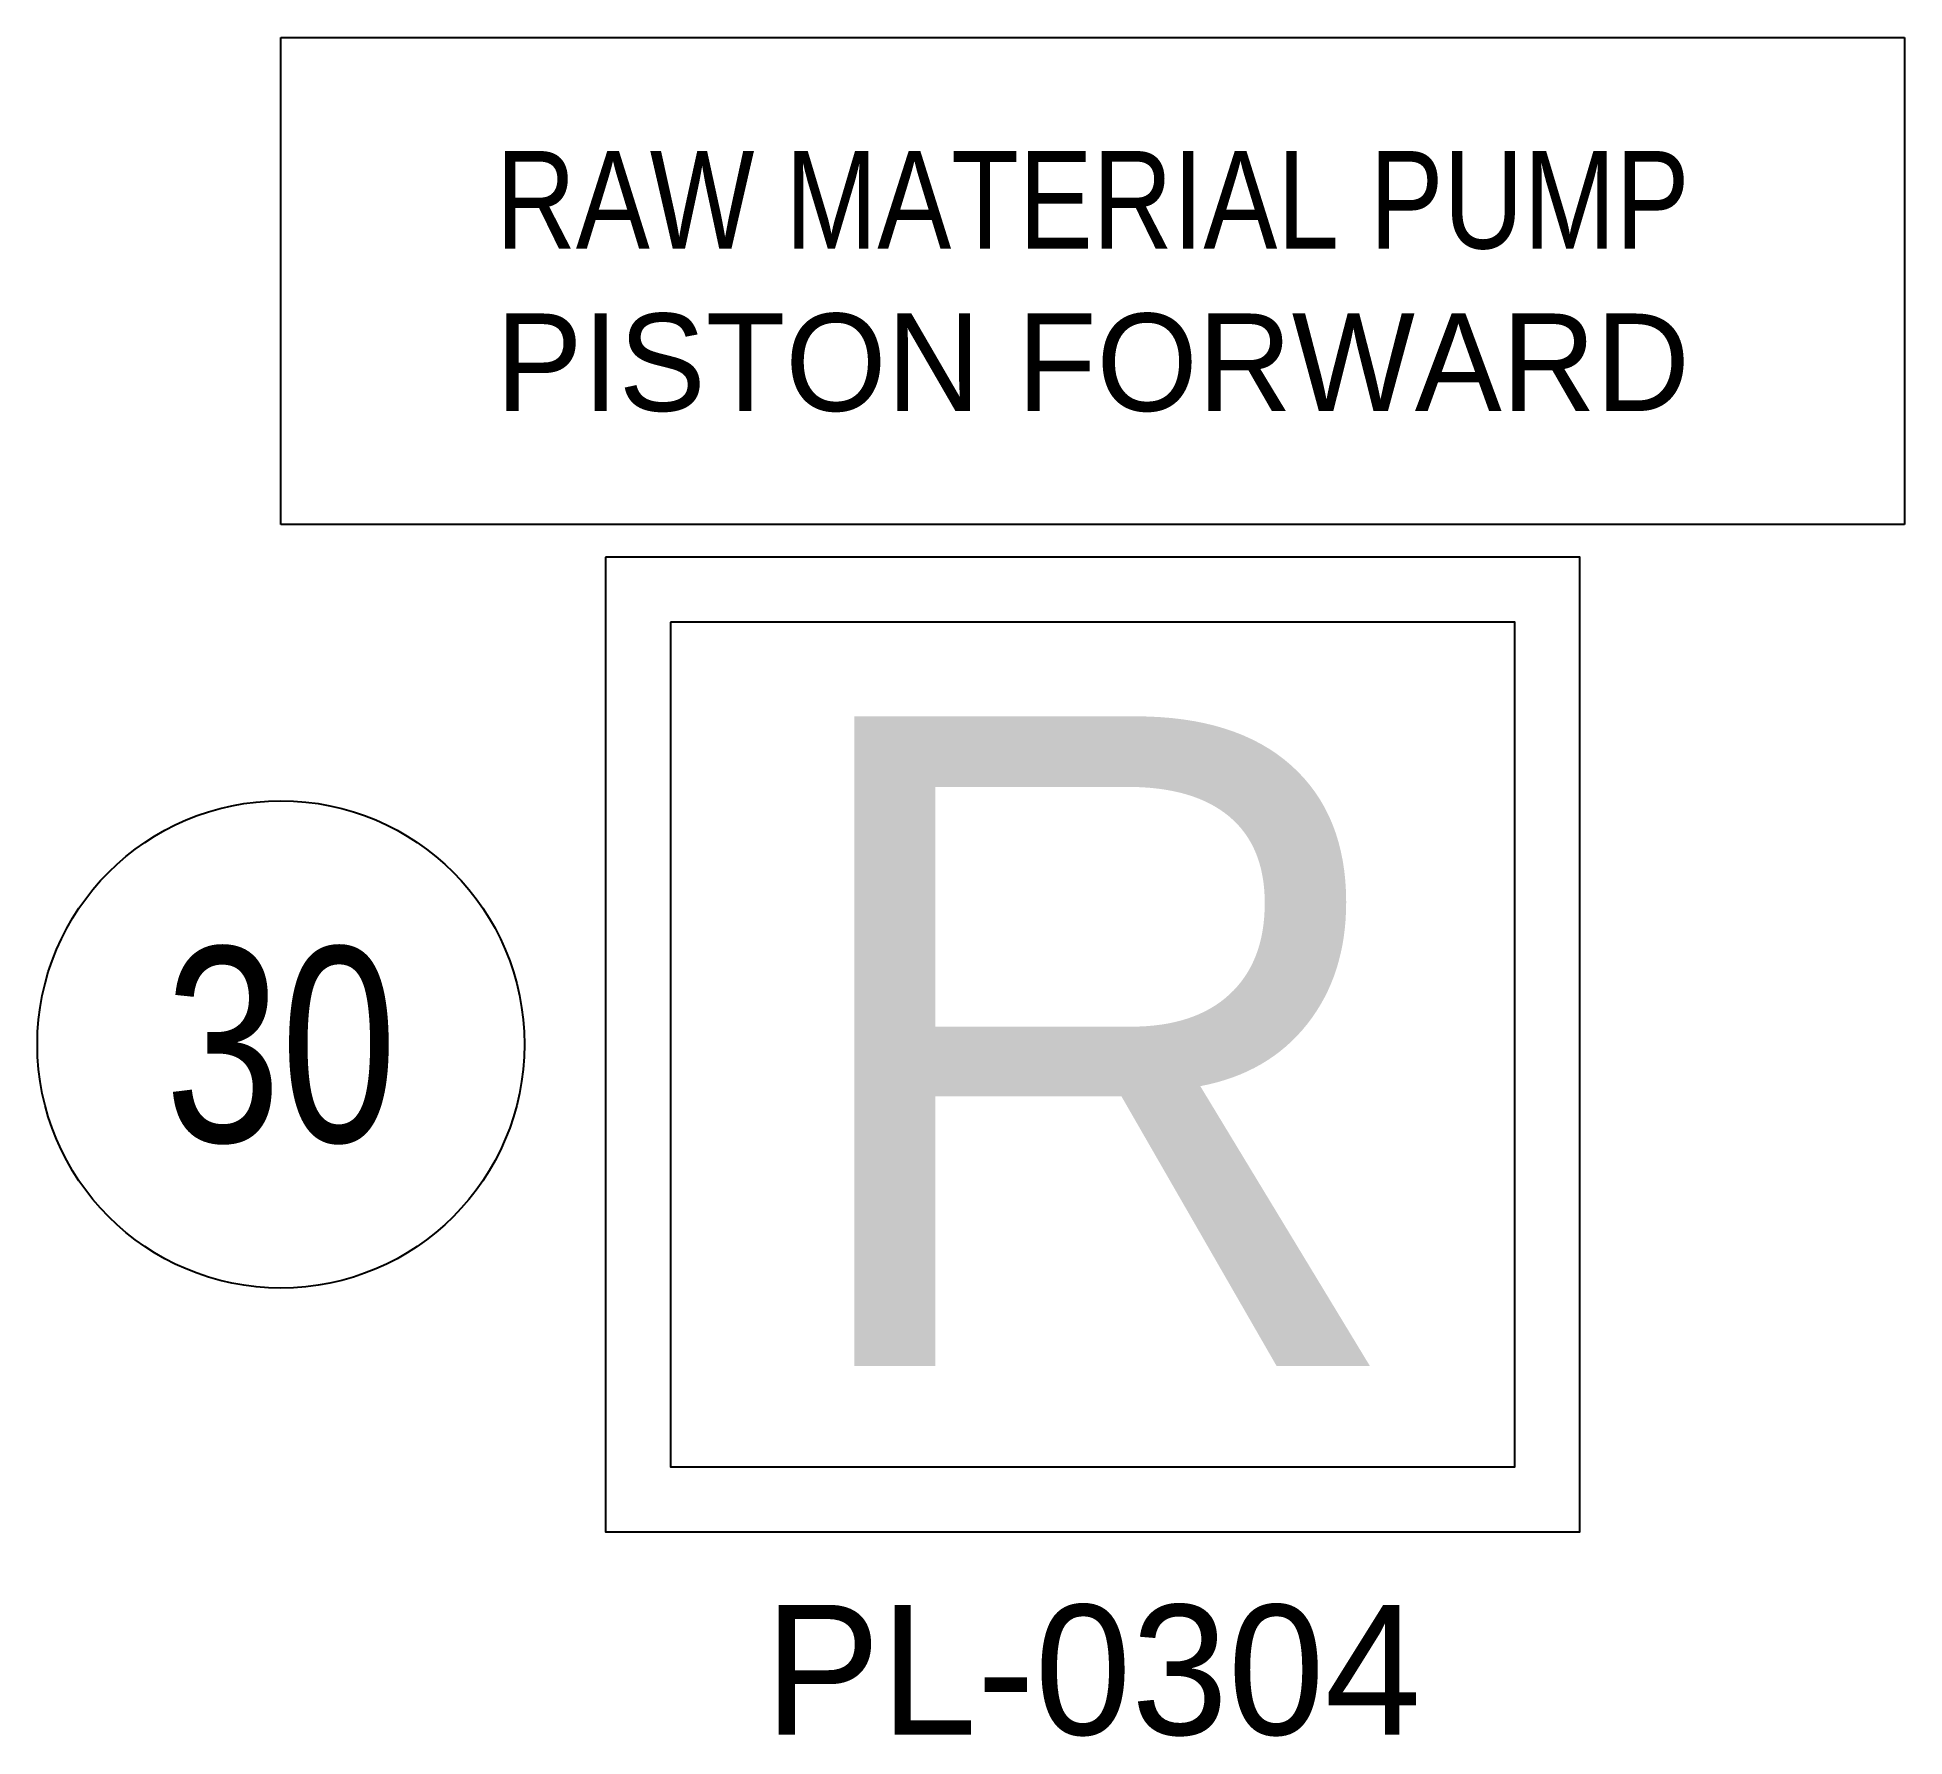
# Model space of a CAD drawing. Extents: x -1.52 to 1.35, y -1.07 to 1.55.
import ezdxf
from ezdxf.enums import TextEntityAlignment as Align

# ---------------------------------------------------------------- set-up
doc = ezdxf.new("R2010")
doc.units = 0
doc.header["$MEASUREMENT"] = 0
doc.layers.get('0').update_dxf_attribs({"color": 2, "linetype": 'CONTINUOUS'})
doc.layers.add('TEXT', color=7, linetype='CONTINUOUS')

msp = doc.modelspace()

# ---------------------------------------------------------------- linework, layer by layer
for p, q in [((-1.15, 0.8), (-1.15, 1.55)), ((-1.15, 1.55), (1.35, 1.55)), ((1.35, 1.55), (1.35, 0.8)), ((1.35, 0.8), (-1.15, 0.8))]:
    msp.add_line(p, q)
at = {"color": 253}
for points in [[(-0.65, 0.75), (-0.65, -0.75), (0.85, -0.75), (0.85, 0.75)], [(-0.55, 0.65), (-0.55, -0.65), (0.75, -0.65), (0.75, 0.65)]]:
    msp.add_lwpolyline(points, close=True, dxfattribs=at)
msp.add_circle((-1.15, 0), 0.375)

# ---------------------------------------------------------------- texts
at = {"layer": 'TEXT', "width": 0.85}
msp.add_text('RAW MATERIAL PUMP', height=0.15, dxfattribs=at).set_placement((0.1, 1.225), align=Align.CENTER)
at = {"layer": 'TEXT'}
for s, height, p in [('PISTON FORWARD', 0.15, (0.1, 0.975)), ('PL-0304', 0.2, (0.1, -1.0625))]:
    msp.add_text(s, height=height, dxfattribs=at).set_placement(p, align=Align.CENTER)
msp.add_text('R', height=1, dxfattribs=at).set_placement((0.1059, 0.005), align=Align.MIDDLE)
at = {"layer": 'TEXT', "width": 0.8}
msp.add_text('30', height=0.3, dxfattribs=at).set_placement((-1.15, 0), align=Align.MIDDLE)

doc.saveas('drawing.dxf')
